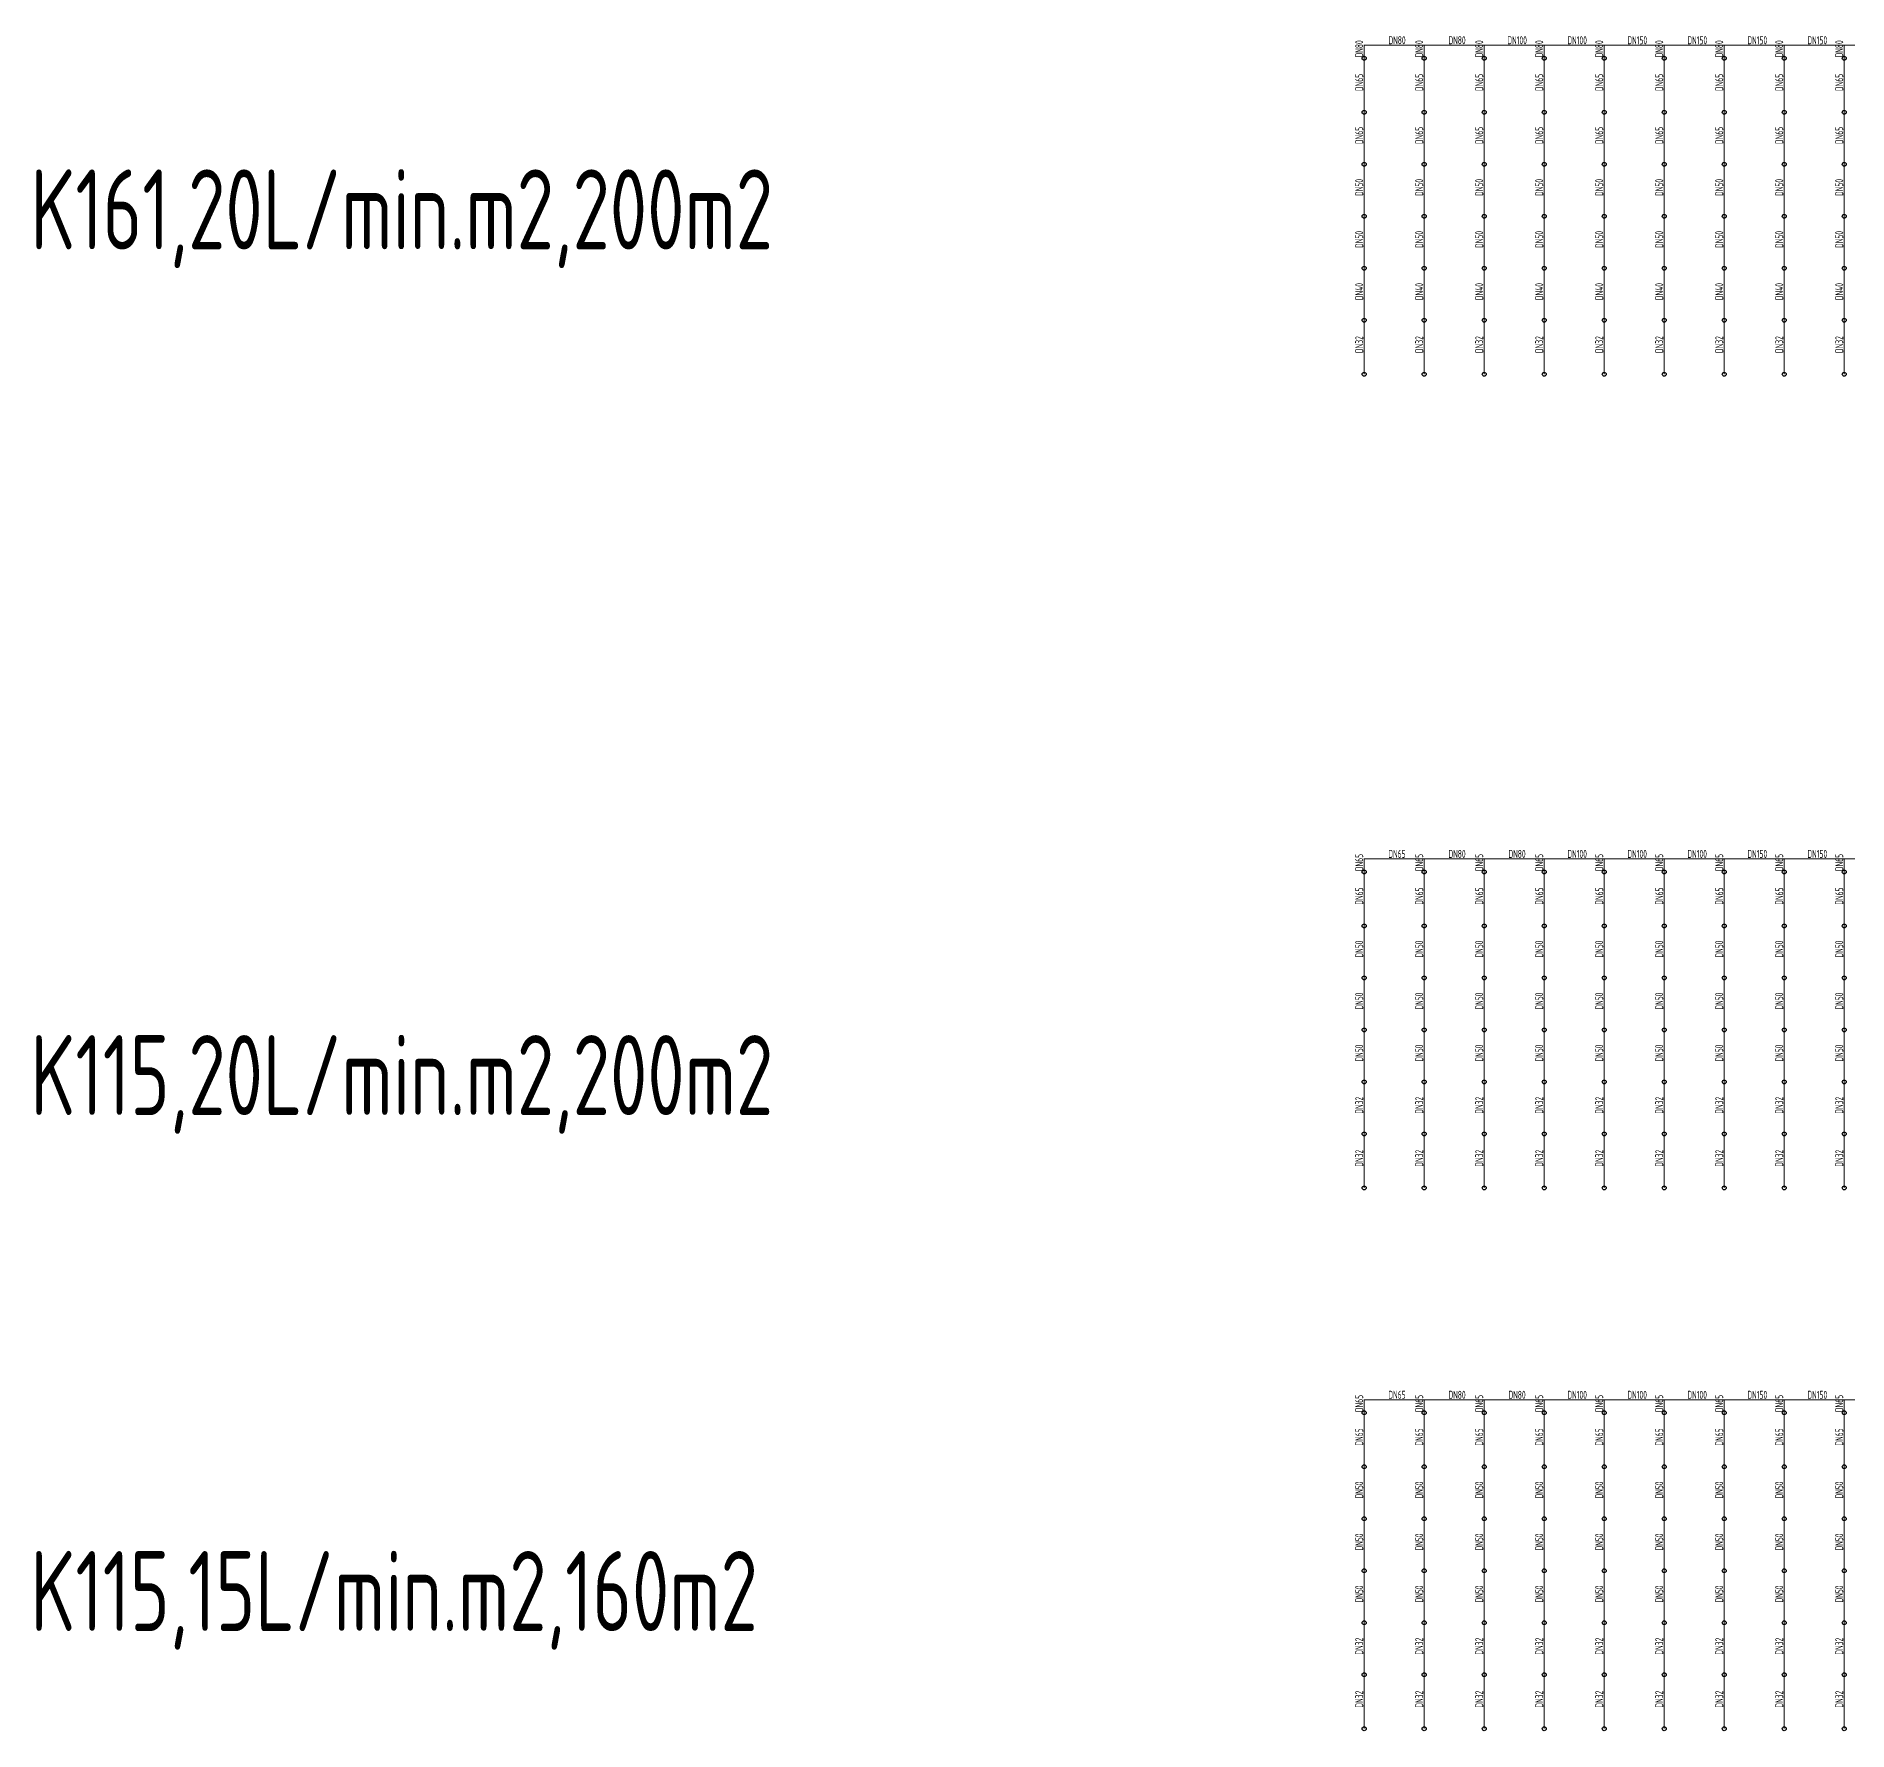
# Model space of a CAD drawing. Header units: millimetres. Extents: x 1622973 to 1895519, y 1781123 to 1975454.
# Drawn here: x 1669080 to 1759650, y 1870779 to 1955517 of the extents above; entities that cross this region are included whole.
import ezdxf

# ---------------------------------------------------------------- set-up
doc = ezdxf.new("R2010")
doc.units = ezdxf.units.MM
doc.header["$LTSCALE"] = 1000
doc.layers.get('0').update_dxf_attribs({"linetype": 'CONTINUOUS'})
for name, color, linetype in [('CALC_TEXT', 7, 'CONTINUOUS'), ('EQUIP_喷头', 7, 'CONTINUOUS'), ('PIPE-喷淋', 6, 'CONTINUOUS'), ('TEXT_喷淋', 7, 'CONTINUOUS')]:
    doc.layers.add(name, color=color, linetype=linetype)
doc.styles.add('_TWT_DIM', font='GBENOR', dxfattribs={"width": 0.8, "height": 4, "bigfont": 'GBCBIG'})
doc.styles.add('_TWT_PIPEDN', font='GBENOR', dxfattribs={"width": 0.8, "height": 4, "bigfont": 'GBCBIG'})

# ---------------------------------------------------------------- blocks, each defined once
blk = doc.blocks.new('$TwtSys$00000125')
blk.add_circle((0, 0, 0), 1)

msp = doc.modelspace()

# ---------------------------------------------------------------- hatches: boundary and pattern name
at = {"layer": 'PIPE-喷淋'}
for points in [[(1735472, 1955066), (1735447, 1955066), (1735447, 1955091)], [(1735472, 1955066), (1735472, 1955091), (1735447, 1955091)], [(1735472, 1914378), (1735447, 1914378), (1735447, 1914403)], [(1735472, 1914378), (1735472, 1914403), (1735447, 1914403)], [(1735472, 1887329), (1735447, 1887329), (1735447, 1887354)], [(1735472, 1887329), (1735472, 1887354), (1735447, 1887354)]]:
    msp.add_hatch(color=256, dxfattribs=at).paths.add_polyline_path(points)

# ---------------------------------------------------------------- linework, layer by layer
at = {"layer": 'PIPE-喷淋', "const_width": 50}
for points in [[(1735472, 1954416), (1735472, 1955066)], [(1738472, 1955066), (1735472, 1955066)], [(1738472, 1954416), (1738472, 1955066)], [(1741472, 1955066), (1738472, 1955066)], [(1741472, 1954416), (1741472, 1955066)], [(1744472, 1955066), (1741472, 1955066)], [(1744472, 1954416), (1744472, 1955066)], [(1747472, 1955066), (1744472, 1955066)], [(1747472, 1954416), (1747472, 1955066)], [(1750472, 1955066), (1747472, 1955066)], [(1750472, 1954416), (1750472, 1955066)], [(1753472, 1955066), (1750472, 1955066)], [(1753472, 1954416), (1753472, 1955066)], [(1756472, 1955066), (1753472, 1955066)], [(1756472, 1954416), (1756472, 1955066)], [(1759472, 1955066), (1756472, 1955066)], [(1760622, 1955066), (1759472, 1955066)], [(1759472, 1954416), (1759472, 1955066)], [(1735472, 1951716), (1735472, 1954416)], [(1738472, 1951716), (1738472, 1954416)], [(1741472, 1951716), (1741472, 1954416)], [(1744472, 1951716), (1744472, 1954416)], [(1747472, 1951716), (1747472, 1954416)], [(1750472, 1951716), (1750472, 1954416)], [(1753472, 1951716), (1753472, 1954416)], [(1756472, 1951716), (1756472, 1954416)], [(1759472, 1951716), (1759472, 1954416)], [(1735472, 1949116), (1735472, 1951716)], [(1738472, 1949116), (1738472, 1951716)], [(1741472, 1949116), (1741472, 1951716)], [(1744472, 1949116), (1744472, 1951716)], [(1747472, 1949116), (1747472, 1951716)], [(1750472, 1949116), (1750472, 1951716)], [(1753472, 1949116), (1753472, 1951716)], [(1756472, 1949116), (1756472, 1951716)], [(1759472, 1949116), (1759472, 1951716)], [(1735472, 1946516), (1735472, 1949116)], [(1738472, 1946516), (1738472, 1949116)], [(1741472, 1946516), (1741472, 1949116)], [(1744472, 1946516), (1744472, 1949116)], [(1747472, 1946516), (1747472, 1949116)], [(1750472, 1946516), (1750472, 1949116)], [(1753472, 1946516), (1753472, 1949116)], [(1756472, 1946516), (1756472, 1949116)], [(1759472, 1946516), (1759472, 1949116)], [(1735472, 1943916), (1735472, 1946516)], [(1738472, 1943916), (1738472, 1946516)], [(1741472, 1943916), (1741472, 1946516)], [(1744472, 1943916), (1744472, 1946516)], [(1747472, 1943916), (1747472, 1946516)], [(1750472, 1943916), (1750472, 1946516)], [(1753472, 1943916), (1753472, 1946516)], [(1756472, 1943916), (1756472, 1946516)], [(1759472, 1943916), (1759472, 1946516)], [(1735472, 1941316), (1735472, 1943916)], [(1738472, 1941316), (1738472, 1943916)], [(1741472, 1941316), (1741472, 1943916)], [(1744472, 1941316), (1744472, 1943916)], [(1747472, 1941316), (1747472, 1943916)], [(1750472, 1941316), (1750472, 1943916)], [(1753472, 1941316), (1753472, 1943916)], [(1756472, 1941316), (1756472, 1943916)], [(1759472, 1941316), (1759472, 1943916)], [(1735472, 1938616), (1735472, 1941316)], [(1738472, 1938616), (1738472, 1941316)], [(1741472, 1938616), (1741472, 1941316)], [(1744472, 1938616), (1744472, 1941316)], [(1747472, 1938616), (1747472, 1941316)], [(1750472, 1938616), (1750472, 1941316)], [(1753472, 1938616), (1753472, 1941316)], [(1756472, 1938616), (1756472, 1941316)], [(1759472, 1938616), (1759472, 1941316)], [(1735472, 1913728), (1735472, 1914378)], [(1738472, 1914378), (1735472, 1914378)], [(1738472, 1913728), (1738472, 1914378)], [(1741472, 1914378), (1738472, 1914378)], [(1741472, 1913728), (1741472, 1914378)], [(1744472, 1914378), (1741472, 1914378)], [(1744472, 1913728), (1744472, 1914378)], [(1747472, 1914378), (1744472, 1914378)], [(1747472, 1913728), (1747472, 1914378)], [(1750472, 1914378), (1747472, 1914378)], [(1750472, 1913728), (1750472, 1914378)], [(1753472, 1914378), (1750472, 1914378)], [(1753472, 1913728), (1753472, 1914378)], [(1756472, 1914378), (1753472, 1914378)], [(1756472, 1913728), (1756472, 1914378)], [(1759472, 1914378), (1756472, 1914378)], [(1760622, 1914378), (1759472, 1914378)], [(1759472, 1913728), (1759472, 1914378)], [(1735472, 1911028), (1735472, 1913728)], [(1738472, 1911028), (1738472, 1913728)], [(1741472, 1911028), (1741472, 1913728)], [(1744472, 1911028), (1744472, 1913728)], [(1747472, 1911028), (1747472, 1913728)], [(1750472, 1911028), (1750472, 1913728)], [(1753472, 1911028), (1753472, 1913728)], [(1756472, 1911028), (1756472, 1913728)], [(1759472, 1911028), (1759472, 1913728)], [(1735472, 1908428), (1735472, 1911028)], [(1738472, 1908428), (1738472, 1911028)], [(1741472, 1908428), (1741472, 1911028)], [(1744472, 1908428), (1744472, 1911028)], [(1747472, 1908428), (1747472, 1911028)], [(1750472, 1908428), (1750472, 1911028)], [(1753472, 1908428), (1753472, 1911028)], [(1756472, 1908428), (1756472, 1911028)], [(1759472, 1908428), (1759472, 1911028)], [(1735472, 1905828), (1735472, 1908428)], [(1738472, 1905828), (1738472, 1908428)], [(1741472, 1905828), (1741472, 1908428)], [(1744472, 1905828), (1744472, 1908428)], [(1747472, 1905828), (1747472, 1908428)], [(1750472, 1905828), (1750472, 1908428)], [(1753472, 1905828), (1753472, 1908428)], [(1756472, 1905828), (1756472, 1908428)], [(1759472, 1905828), (1759472, 1908428)], [(1735472, 1903228), (1735472, 1905828)], [(1738472, 1903228), (1738472, 1905828)], [(1741472, 1903228), (1741472, 1905828)], [(1744472, 1903228), (1744472, 1905828)], [(1747472, 1903228), (1747472, 1905828)], [(1750472, 1903228), (1750472, 1905828)], [(1753472, 1903228), (1753472, 1905828)], [(1756472, 1903228), (1756472, 1905828)], [(1759472, 1903228), (1759472, 1905828)], [(1735472, 1900628), (1735472, 1903228)], [(1738472, 1900628), (1738472, 1903228)], [(1741472, 1900628), (1741472, 1903228)], [(1744472, 1900628), (1744472, 1903228)], [(1747472, 1900628), (1747472, 1903228)], [(1750472, 1900628), (1750472, 1903228)], [(1753472, 1900628), (1753472, 1903228)], [(1756472, 1900628), (1756472, 1903228)], [(1759472, 1900628), (1759472, 1903228)], [(1735472, 1897928), (1735472, 1900628)], [(1738472, 1897928), (1738472, 1900628)], [(1741472, 1897928), (1741472, 1900628)], [(1744472, 1897928), (1744472, 1900628)], [(1747472, 1897928), (1747472, 1900628)], [(1750472, 1897928), (1750472, 1900628)], [(1753472, 1897928), (1753472, 1900628)], [(1756472, 1897928), (1756472, 1900628)], [(1759472, 1897928), (1759472, 1900628)], [(1735472, 1886679), (1735472, 1887329)], [(1738472, 1887329), (1735472, 1887329)], [(1735472, 1883979), (1735472, 1886679)], [(1738472, 1886679), (1738472, 1887329)], [(1741472, 1887329), (1738472, 1887329)], [(1738472, 1883979), (1738472, 1886679)], [(1741472, 1886679), (1741472, 1887329)], [(1744472, 1887329), (1741472, 1887329)], [(1741472, 1883979), (1741472, 1886679)], [(1744472, 1886679), (1744472, 1887329)], [(1747472, 1887329), (1744472, 1887329)], [(1744472, 1883979), (1744472, 1886679)], [(1747472, 1886679), (1747472, 1887329)], [(1750472, 1887329), (1747472, 1887329)], [(1747472, 1883979), (1747472, 1886679)], [(1750472, 1886679), (1750472, 1887329)], [(1753472, 1887329), (1750472, 1887329)], [(1750472, 1883979), (1750472, 1886679)], [(1753472, 1886679), (1753472, 1887329)], [(1756472, 1887329), (1753472, 1887329)], [(1753472, 1883979), (1753472, 1886679)], [(1756472, 1886679), (1756472, 1887329)], [(1759472, 1887329), (1756472, 1887329)], [(1756472, 1883979), (1756472, 1886679)], [(1760622, 1887329), (1759472, 1887329)], [(1759472, 1886679), (1759472, 1887329)], [(1759472, 1883979), (1759472, 1886679)], [(1735472, 1881379), (1735472, 1883979)], [(1738472, 1881379), (1738472, 1883979)], [(1741472, 1881379), (1741472, 1883979)], [(1744472, 1881379), (1744472, 1883979)], [(1747472, 1881379), (1747472, 1883979)], [(1750472, 1881379), (1750472, 1883979)], [(1753472, 1881379), (1753472, 1883979)], [(1756472, 1881379), (1756472, 1883979)], [(1759472, 1881379), (1759472, 1883979)], [(1735472, 1878779), (1735472, 1881379)], [(1738472, 1878779), (1738472, 1881379)], [(1741472, 1878779), (1741472, 1881379)], [(1744472, 1878779), (1744472, 1881379)], [(1747472, 1878779), (1747472, 1881379)], [(1750472, 1878779), (1750472, 1881379)], [(1753472, 1878779), (1753472, 1881379)], [(1756472, 1878779), (1756472, 1881379)], [(1759472, 1878779), (1759472, 1881379)], [(1735472, 1876179), (1735472, 1878779)], [(1738472, 1876179), (1738472, 1878779)], [(1741472, 1876179), (1741472, 1878779)], [(1744472, 1876179), (1744472, 1878779)], [(1747472, 1876179), (1747472, 1878779)], [(1750472, 1876179), (1750472, 1878779)], [(1753472, 1876179), (1753472, 1878779)], [(1756472, 1876179), (1756472, 1878779)], [(1759472, 1876179), (1759472, 1878779)], [(1735472, 1873579), (1735472, 1876179)], [(1738472, 1873579), (1738472, 1876179)], [(1741472, 1873579), (1741472, 1876179)], [(1744472, 1873579), (1744472, 1876179)], [(1747472, 1873579), (1747472, 1876179)], [(1750472, 1873579), (1750472, 1876179)], [(1753472, 1873579), (1753472, 1876179)], [(1756472, 1873579), (1756472, 1876179)], [(1759472, 1873579), (1759472, 1876179)], [(1735472, 1870879), (1735472, 1873579)], [(1738472, 1870879), (1738472, 1873579)], [(1741472, 1870879), (1741472, 1873579)], [(1744472, 1870879), (1744472, 1873579)], [(1747472, 1870879), (1747472, 1873579)], [(1750472, 1870879), (1750472, 1873579)], [(1753472, 1870879), (1753472, 1873579)], [(1756472, 1870879), (1756472, 1873579)], [(1759472, 1870879), (1759472, 1873579)]]:
    msp.add_lwpolyline(points, dxfattribs=at)

# ---------------------------------------------------------------- block references
at = {"layer": 'EQUIP_喷头', "xscale": 100, "yscale": 100, "zscale": 100}
for p in [(1735472, 1954416), (1738472, 1954416), (1741472, 1954416), (1744472, 1954416), (1747472, 1954416), (1750472, 1954416), (1753472, 1954416), (1756472, 1954416), (1759472, 1954416), (1735472, 1951716), (1738472, 1951716), (1741472, 1951716), (1744472, 1951716), (1747472, 1951716), (1750472, 1951716), (1753472, 1951716), (1756472, 1951716), (1759472, 1951716), (1735472, 1949116), (1738472, 1949116), (1741472, 1949116), (1744472, 1949116), (1747472, 1949116), (1750472, 1949116), (1753472, 1949116), (1756472, 1949116), (1759472, 1949116), (1735472, 1946516), (1738472, 1946516), (1741472, 1946516), (1744472, 1946516), (1747472, 1946516), (1750472, 1946516), (1753472, 1946516), (1756472, 1946516), (1759472, 1946516), (1735472, 1943916), (1738472, 1943916), (1741472, 1943916), (1744472, 1943916), (1747472, 1943916), (1750472, 1943916), (1753472, 1943916), (1756472, 1943916), (1759472, 1943916), (1735472, 1941316), (1738472, 1941316), (1741472, 1941316), (1744472, 1941316), (1747472, 1941316), (1750472, 1941316), (1753472, 1941316), (1756472, 1941316), (1759472, 1941316), (1735472, 1938616), (1738472, 1938616), (1741472, 1938616), (1744472, 1938616), (1747472, 1938616), (1750472, 1938616), (1753472, 1938616), (1756472, 1938616), (1759472, 1938616), (1735472, 1913728), (1738472, 1913728), (1741472, 1913728), (1744472, 1913728), (1747472, 1913728), (1750472, 1913728), (1753472, 1913728), (1756472, 1913728), (1759472, 1913728), (1735472, 1911028), (1738472, 1911028), (1741472, 1911028), (1744472, 1911028), (1747472, 1911028), (1750472, 1911028), (1753472, 1911028), (1756472, 1911028), (1759472, 1911028), (1735472, 1908428), (1738472, 1908428), (1741472, 1908428), (1744472, 1908428), (1747472, 1908428), (1750472, 1908428), (1753472, 1908428), (1756472, 1908428), (1759472, 1908428), (1735472, 1905828), (1738472, 1905828), (1741472, 1905828), (1744472, 1905828), (1747472, 1905828), (1750472, 1905828), (1753472, 1905828), (1756472, 1905828), (1759472, 1905828), (1735472, 1903228), (1738472, 1903228), (1741472, 1903228), (1744472, 1903228), (1747472, 1903228), (1750472, 1903228), (1753472, 1903228), (1756472, 1903228), (1759472, 1903228), (1735472, 1900628), (1738472, 1900628), (1741472, 1900628), (1744472, 1900628), (1747472, 1900628), (1750472, 1900628), (1753472, 1900628), (1756472, 1900628), (1759472, 1900628), (1735472, 1897928), (1738472, 1897928), (1741472, 1897928), (1744472, 1897928), (1747472, 1897928), (1750472, 1897928), (1753472, 1897928), (1756472, 1897928), (1759472, 1897928), (1735472, 1886679), (1738472, 1886679), (1741472, 1886679), (1744472, 1886679), (1747472, 1886679), (1750472, 1886679), (1753472, 1886679), (1756472, 1886679), (1759472, 1886679), (1735472, 1883979), (1738472, 1883979), (1741472, 1883979), (1744472, 1883979), (1747472, 1883979), (1750472, 1883979), (1753472, 1883979), (1756472, 1883979), (1759472, 1883979), (1735472, 1881379), (1738472, 1881379), (1741472, 1881379), (1744472, 1881379), (1747472, 1881379), (1750472, 1881379), (1753472, 1881379), (1756472, 1881379), (1759472, 1881379), (1735472, 1878779), (1738472, 1878779), (1741472, 1878779), (1744472, 1878779), (1747472, 1878779), (1750472, 1878779), (1753472, 1878779), (1756472, 1878779), (1759472, 1878779), (1735472, 1876179), (1738472, 1876179), (1741472, 1876179), (1744472, 1876179), (1747472, 1876179), (1750472, 1876179), (1753472, 1876179), (1756472, 1876179), (1759472, 1876179), (1735472, 1873579), (1738472, 1873579), (1741472, 1873579), (1744472, 1873579), (1747472, 1873579), (1750472, 1873579), (1753472, 1873579), (1756472, 1873579), (1759472, 1873579), (1735472, 1870879), (1738472, 1870879), (1741472, 1870879), (1744472, 1870879), (1747472, 1870879), (1750472, 1870879), (1753472, 1870879), (1756472, 1870879), (1759472, 1870879)]:
    msp.add_blockref('$TwtSys$00000125', p, dxfattribs=at)

# ---------------------------------------------------------------- texts
at = {"layer": 'CALC_TEXT', "style": '_TWT_DIM', "width": 0.8}
for s, p in [('K161,20L/min.m2,200m2', (1668787, 1944856, 3200)), ('K115,20L/min.m2,200m2', (1668787, 1901567, 3200)), ('K115,15L/min.m2,160m2', (1668787, 1875766, 3200))]:
    msp.add_text(s, height=4000, dxfattribs=at).set_placement(p)
at = {"layer": 'TEXT_喷淋', "style": '_TWT_PIPEDN', "width": 0.64}
for s, rotation, p in [('DN80', 360, (1736684, 1955116)), ('DN80', 360, (1739684, 1955116)), ('DN100', 360, (1742630, 1955116)), ('DN100', 360, (1745630, 1955116)), ('DN150', 360, (1748630, 1955116)), ('DN150', 360, (1751630, 1955116)), ('DN150', 360, (1754630, 1955116)), ('DN150', 360, (1757630, 1955116)), ('DN80', 90, (1735422, 1954453)), ('DN80', 90, (1738422, 1954453)), ('DN80', 90, (1741422, 1954453)), ('DN80', 90, (1744422, 1954453)), ('DN80', 90, (1747422, 1954453)), ('DN80', 90, (1750422, 1954453)), ('DN80', 90, (1753422, 1954453)), ('DN80', 90, (1756422, 1954453)), ('DN80', 90, (1759422, 1954453)), ('DN65', 90, (1735422, 1952774)), ('DN65', 90, (1738422, 1952774)), ('DN65', 90, (1741422, 1952774)), ('DN65', 90, (1744422, 1952774)), ('DN65', 90, (1747422, 1952774)), ('DN65', 90, (1750422, 1952774)), ('DN65', 90, (1753422, 1952774)), ('DN65', 90, (1756422, 1952774)), ('DN65', 90, (1759422, 1952774)), ('DN65', 90, (1735422, 1950124)), ('DN65', 90, (1738422, 1950124)), ('DN65', 90, (1741422, 1950124)), ('DN65', 90, (1744422, 1950124)), ('DN65', 90, (1747422, 1950124)), ('DN65', 90, (1750422, 1950124)), ('DN65', 90, (1753422, 1950124)), ('DN65', 90, (1756422, 1950124)), ('DN65', 90, (1759422, 1950124)), ('DN50', 90, (1735422, 1947528)), ('DN50', 90, (1738422, 1947528)), ('DN50', 90, (1741422, 1947528)), ('DN50', 90, (1744422, 1947528)), ('DN50', 90, (1747422, 1947528)), ('DN50', 90, (1750422, 1947528)), ('DN50', 90, (1753422, 1947528)), ('DN50', 90, (1756422, 1947528)), ('DN50', 90, (1759422, 1947528)), ('DN50', 90, (1735422, 1944928)), ('DN50', 90, (1738422, 1944928)), ('DN50', 90, (1741422, 1944928)), ('DN50', 90, (1744422, 1944928)), ('DN50', 90, (1747422, 1944928)), ('DN50', 90, (1750422, 1944928)), ('DN50', 90, (1753422, 1944928)), ('DN50', 90, (1756422, 1944928)), ('DN50', 90, (1759422, 1944928)), ('DN40', 90, (1735422, 1942317)), ('DN40', 90, (1738422, 1942317)), ('DN40', 90, (1741422, 1942317)), ('DN40', 90, (1744422, 1942317)), ('DN40', 90, (1747422, 1942317)), ('DN40', 90, (1750422, 1942317)), ('DN40', 90, (1753422, 1942317)), ('DN40', 90, (1756422, 1942317)), ('DN40', 90, (1759422, 1942317)), ('DN32', 90, (1735422, 1939672)), ('DN32', 90, (1738422, 1939672)), ('DN32', 90, (1741422, 1939672)), ('DN32', 90, (1744422, 1939672)), ('DN32', 90, (1747422, 1939672)), ('DN32', 90, (1750422, 1939672)), ('DN32', 90, (1753422, 1939672)), ('DN32', 90, (1756422, 1939672)), ('DN32', 90, (1759422, 1939672)), ('DN65', 360, (1736679, 1914428)), ('DN80', 360, (1739684, 1914428)), ('DN80', 360, (1742684, 1914428)), ('DN100', 360, (1745630, 1914428)), ('DN100', 360, (1748630, 1914428)), ('DN100', 360, (1751630, 1914428)), ('DN150', 360, (1754630, 1914428)), ('DN150', 360, (1757630, 1914428)), ('DN65', 90, (1735422, 1913761)), ('DN65', 90, (1738422, 1913761)), ('DN65', 90, (1741422, 1913761)), ('DN65', 90, (1744422, 1913761)), ('DN65', 90, (1747422, 1913761)), ('DN65', 90, (1750422, 1913761)), ('DN65', 90, (1753422, 1913761)), ('DN65', 90, (1756422, 1913761)), ('DN65', 90, (1759422, 1913761)), ('DN65', 90, (1735422, 1912086)), ('DN65', 90, (1738422, 1912086)), ('DN65', 90, (1741422, 1912086)), ('DN65', 90, (1744422, 1912086)), ('DN65', 90, (1747422, 1912086)), ('DN65', 90, (1750422, 1912086)), ('DN65', 90, (1753422, 1912086)), ('DN65', 90, (1756422, 1912086)), ('DN65', 90, (1759422, 1912086)), ('DN50', 90, (1735422, 1909440)), ('DN50', 90, (1738422, 1909440)), ('DN50', 90, (1741422, 1909440)), ('DN50', 90, (1744422, 1909440)), ('DN50', 90, (1747422, 1909440)), ('DN50', 90, (1750422, 1909440)), ('DN50', 90, (1753422, 1909440)), ('DN50', 90, (1756422, 1909440)), ('DN50', 90, (1759422, 1909440)), ('DN50', 90, (1735422, 1906840)), ('DN50', 90, (1738422, 1906840)), ('DN50', 90, (1741422, 1906840)), ('DN50', 90, (1744422, 1906840)), ('DN50', 90, (1747422, 1906840)), ('DN50', 90, (1750422, 1906840)), ('DN50', 90, (1753422, 1906840)), ('DN50', 90, (1756422, 1906840)), ('DN50', 90, (1759422, 1906840)), ('DN50', 90, (1735422, 1904240)), ('DN50', 90, (1738422, 1904240)), ('DN50', 90, (1741422, 1904240)), ('DN50', 90, (1744422, 1904240)), ('DN50', 90, (1747422, 1904240)), ('DN50', 90, (1750422, 1904240)), ('DN50', 90, (1753422, 1904240)), ('DN50', 90, (1756422, 1904240)), ('DN50', 90, (1759422, 1904240)), ('DN32', 90, (1735422, 1901634)), ('DN32', 90, (1738422, 1901634)), ('DN32', 90, (1741422, 1901634)), ('DN32', 90, (1744422, 1901634)), ('DN32', 90, (1747422, 1901634)), ('DN32', 90, (1750422, 1901634)), ('DN32', 90, (1753422, 1901634)), ('DN32', 90, (1756422, 1901634)), ('DN32', 90, (1759422, 1901634)), ('DN32', 90, (1735422, 1898984)), ('DN32', 90, (1738422, 1898984)), ('DN32', 90, (1741422, 1898984)), ('DN32', 90, (1744422, 1898984)), ('DN32', 90, (1747422, 1898984)), ('DN32', 90, (1750422, 1898984)), ('DN32', 90, (1753422, 1898984)), ('DN32', 90, (1756422, 1898984)), ('DN32', 90, (1759422, 1898984)), ('DN65', 360, (1736679, 1887379)), ('DN80', 360, (1739684, 1887379)), ('DN80', 360, (1742684, 1887379)), ('DN100', 360, (1745630, 1887379)), ('DN100', 360, (1748630, 1887379)), ('DN100', 360, (1751630, 1887379)), ('DN150', 360, (1754630, 1887379)), ('DN150', 360, (1757630, 1887379)), ('DN65', 90, (1735422, 1886711)), ('DN65', 90, (1738422, 1886711)), ('DN65', 90, (1741422, 1886711)), ('DN65', 90, (1744422, 1886711)), ('DN65', 90, (1747422, 1886711)), ('DN65', 90, (1750422, 1886711)), ('DN65', 90, (1753422, 1886711)), ('DN65', 90, (1756422, 1886711)), ('DN65', 90, (1759422, 1886711)), ('DN65', 90, (1735422, 1885036)), ('DN65', 90, (1738422, 1885036)), ('DN65', 90, (1741422, 1885036)), ('DN65', 90, (1744422, 1885036)), ('DN65', 90, (1747422, 1885036)), ('DN65', 90, (1750422, 1885036)), ('DN65', 90, (1753422, 1885036)), ('DN65', 90, (1756422, 1885036)), ('DN65', 90, (1759422, 1885036)), ('DN50', 90, (1735422, 1882391)), ('DN50', 90, (1738422, 1882391)), ('DN50', 90, (1741422, 1882391)), ('DN50', 90, (1744422, 1882391)), ('DN50', 90, (1747422, 1882391)), ('DN50', 90, (1750422, 1882391)), ('DN50', 90, (1753422, 1882391)), ('DN50', 90, (1756422, 1882391)), ('DN50', 90, (1759422, 1882391)), ('DN50', 90, (1735422, 1879791)), ('DN50', 90, (1738422, 1879791)), ('DN50', 90, (1741422, 1879791)), ('DN50', 90, (1744422, 1879791)), ('DN50', 90, (1747422, 1879791)), ('DN50', 90, (1750422, 1879791)), ('DN50', 90, (1753422, 1879791)), ('DN50', 90, (1756422, 1879791)), ('DN50', 90, (1759422, 1879791)), ('DN50', 90, (1735422, 1877191)), ('DN50', 90, (1738422, 1877191)), ('DN50', 90, (1741422, 1877191)), ('DN50', 90, (1744422, 1877191)), ('DN50', 90, (1747422, 1877191)), ('DN50', 90, (1750422, 1877191)), ('DN50', 90, (1753422, 1877191)), ('DN50', 90, (1756422, 1877191)), ('DN50', 90, (1759422, 1877191)), ('DN32', 90, (1735422, 1874584)), ('DN32', 90, (1738422, 1874584)), ('DN32', 90, (1741422, 1874584)), ('DN32', 90, (1744422, 1874584)), ('DN32', 90, (1747422, 1874584)), ('DN32', 90, (1750422, 1874584)), ('DN32', 90, (1753422, 1874584)), ('DN32', 90, (1756422, 1874584)), ('DN32', 90, (1759422, 1874584)), ('DN32', 90, (1735422, 1871934)), ('DN32', 90, (1738422, 1871934)), ('DN32', 90, (1741422, 1871934)), ('DN32', 90, (1744422, 1871934)), ('DN32', 90, (1747422, 1871934)), ('DN32', 90, (1750422, 1871934)), ('DN32', 90, (1753422, 1871934)), ('DN32', 90, (1756422, 1871934)), ('DN32', 90, (1759422, 1871934))]:
    msp.add_text(s, height=400, rotation=rotation, dxfattribs=at).set_placement(p)

doc.saveas('drawing.dxf')
